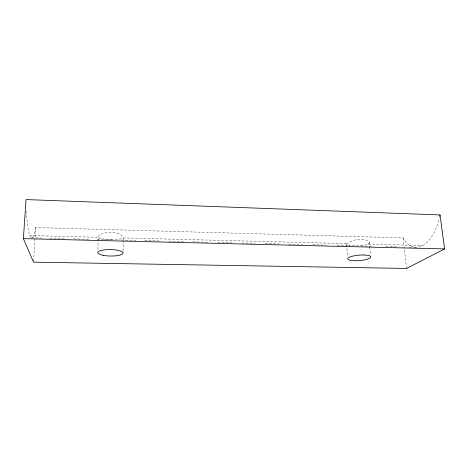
<?xml version="1.0" encoding="UTF-8"?>
<svg xmlns="http://www.w3.org/2000/svg" width="468" height="468" viewBox="0 0 468 468"><rect width="100%" height="100%" fill="white"/><g stroke="black" fill="none" stroke-linecap="round" stroke-linejoin="round"><path stroke-width="0.35" stroke-dasharray="2.34 1.75" d="M123.078 250.942L123.271 240.815M123.283 240.09L123.002 236.609L119.925 234.234L117.357 233.345A12.455 4.967 1.3 0 0 104.627 233L101.971 233.754L98.678 235.977L98.257 237.282L97.847 250.409M33.55 261.431L35.632 227.559L403.065 237.884L405.265 241.424A48.081 23.482 -85.9 0 0 438.621 221.253L439.405 217.737M369.229 241.938L369.153 243.067C367.052 246.08 362.162 244.624 359.02 245.454A11.384 1.615 -2 0 1 348.701 245.162L346.536 244.46L346.572 244.033C352.603 239.616 363.104 236.714 369.229 241.938L369.65 246.162M35.632 227.559L34.884 231.49A54.99 6.663 -89 0 1 26.325 209.974M29.8 235.539L98.257 237.282L100.006 238.294L104.58 239.101A12.449 1.913 1.4 0 0 116.906 239.411L121.504 238.832L123.324 237.919L347.326 243.623M368.38 244.156L422.768 245.542M31.496 237.826L42.453 238.101M49.76 238.276L65.836 238.674M73.874 238.873L89.944 239.271M97.25 239.452L113.326 239.85M121.364 240.049L136.709 240.429M144.741 240.628L160.816 241.026M168.854 241.225L184.199 241.605M192.962 241.821L208.307 242.196M217.807 242.436L231.689 242.775M241.915 243.032L255.066 243.354M265.297 243.606L279.18 243.951M288.674 244.185L302.556 244.53M312.788 244.782L325.939 245.109M336.896 245.378L350.046 245.706M361.009 245.975L373.429 246.279M385.848 246.589L397.537 246.876M409.231 247.168L416.538 247.344M403.065 237.884L406.581 268.433M369.72 246.864L370.551 255.312M346.536 244.46L347.636 257.02"/><path stroke-width="0.7" d="M23.4 238.645L26.015 199.567L440.037 214.923L444.6 248.923L406.581 268.433L33.509 262.15L23.4 238.645L444.6 248.923M439.721 216.327L440.037 214.923M363.911 255.007L360.98 255.031A11.542 2.726 -4.8 0 0 348.186 259.5A11.542 2.726 -4.8 0 0 366.795 259.336A11.542 2.726 -4.8 0 0 363.911 255.007M103.773 255.429A12.63 3.229 1.1 0 0 123.037 253.112A12.63 3.229 1.1 0 0 104.422 249.848A12.63 3.229 1.1 0 0 103.773 255.429"/></g></svg>
